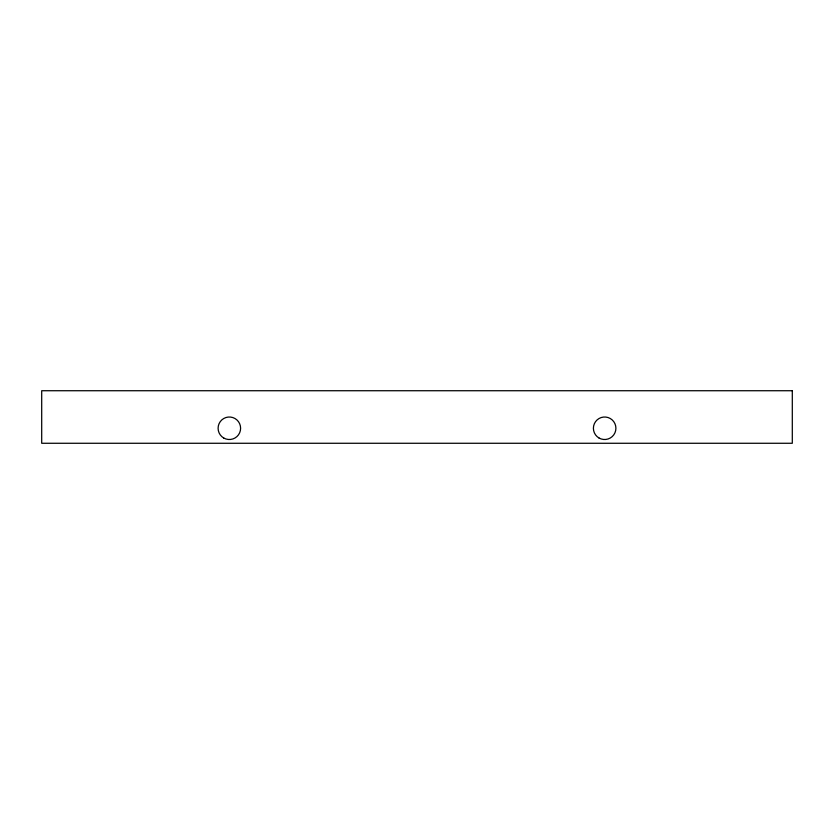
<?xml version="1.0" encoding="UTF-8"?>
<svg xmlns="http://www.w3.org/2000/svg" width="834" height="834" viewBox="0 0 834 834"><rect width="100%" height="100%" fill="white"/><g stroke="black" fill="none" stroke-linecap="round" stroke-linejoin="round"><path stroke-width="1.25" d="M792.3 390.729L41.7 390.729L41.7 443.271L792.3 443.271L792.3 390.729M223.72 438.006A11.259 11.259 0 0 0 240.609 428.259A11.259 11.259 0 0 0 223.72 418.512A11.259 11.259 0 0 0 223.72 438.006M599.02 438.006A11.259 11.259 0 0 0 615.909 428.259A11.259 11.259 0 0 0 599.02 418.512A11.259 11.259 0 0 0 599.02 438.006"/></g></svg>
